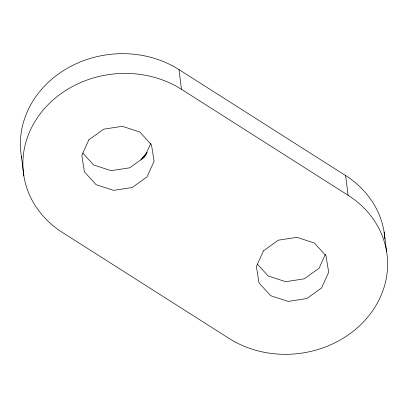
<?xml version="1.0" encoding="UTF-8"?>
<svg xmlns="http://www.w3.org/2000/svg" width="408" height="408" viewBox="0 0 408 408"><rect width="100%" height="100%" fill="white"/><g stroke="black" fill="none" stroke-linecap="round" stroke-linejoin="round"><path stroke-width="0.61" d="M150.827 143.239L144.559 157.131L129.719 167.805L111.052 170.661L93.57 164.929L82.788 153.066M325.405 254.271L319.143 268.163L304.297 278.837L285.631 281.693L268.153 275.966L257.366 264.098M141.178 159.599L147.237 152.317M140.989 159.941L146.707 153.092M141.387 159.635L146.686 153.27M143.616 157.146L146.86 153.25M21.695 158.029A99.226 87.281 -7.2 0 1 68.187 67.784A99.226 87.281 -7.2 0 1 178.995 69.605L345.617 175.578A99.226 87.281 -7.2 0 1 384.933 239.068M181.484 89.321L348.111 195.294A99.226 87.281 -7.2 0 1 367.7 317.179A99.226 87.281 -7.2 0 1 229.005 338.395L62.383 232.422A99.226 87.281 -7.2 0 1 42.789 110.532A99.226 87.281 -7.2 0 1 181.484 89.321L178.995 69.605M384.142 232.132L386.631 251.843M345.617 175.578L348.111 195.294M21.369 156.157L23.858 175.868M88.857 139.837L81.809 155.468L84.446 171.87L96.064 184.645L113.546 190.373L132.207 187.517L147.053 176.848L154.102 161.216L151.465 144.815L139.847 132.034L122.369 126.307L103.703 129.163L88.857 139.837M263.44 250.869L256.392 266.5L259.024 282.902L270.642 295.678L288.125 301.405L306.785 298.554L321.632 287.88L328.68 272.248L326.043 255.847L314.43 243.071L296.947 237.339L278.281 240.195L263.44 250.869"/></g></svg>
